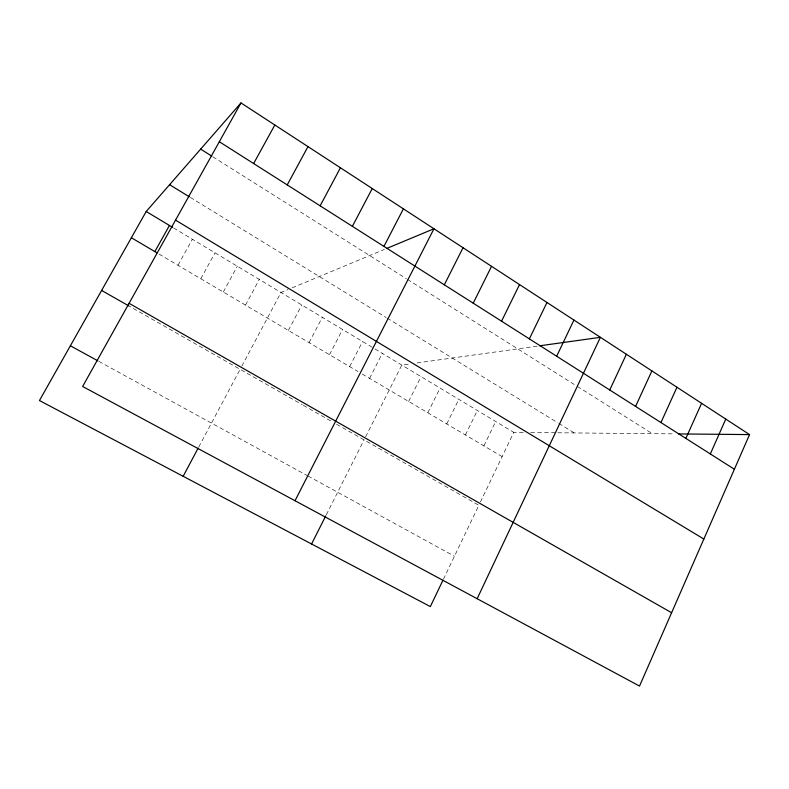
<?xml version="1.0" encoding="UTF-8"?>
<svg xmlns="http://www.w3.org/2000/svg" width="789" height="789" viewBox="0 0 789 789"><rect width="100%" height="100%" fill="white"/><g stroke="black" fill="none" stroke-linecap="round" stroke-linejoin="round"><path stroke-width="0.59" stroke-dasharray="3.94 2.96" d="M443.438 579.225L478.854 505.276L461.338 495.305M480.412 502.011L513.767 432.362L523.797 432.451M483.904 445.874L495.67 421.494M465.431 434.966L477.355 410.487M446.742 423.93L458.823 399.342M427.816 412.755L440.045 388.06M408.643 401.443L421.04 376.639M326.301 514.783L364.064 439.897M365.642 436.761L401.798 365.08L411.039 363.788M369.577 378.375L382.3 353.364M349.665 366.619L362.565 341.499M329.496 354.715L342.564 329.486M309.071 342.653L322.316 317.316M288.37 330.433L301.792 304.988M198.769 446.978L240.112 369.311L128.735 305.876M241.828 366.086L281.012 292.492L288.015 289.583M245.507 305.126L259.305 279.454M223.307 292.019L237.302 266.228M200.8 278.734L215.002 252.835M177.989 265.262L192.388 239.245M292.186 287.837L384.371 249.432M417.065 362.94L537.319 346.134M530.711 432.52L556.62 432.767M557.764 432.776L674.723 433.881M98.911 361.411L307.01 475.451M308.035 476.023L454.444 556.255M241.187 369.913L302.266 404.698M303.301 405.29L332.347 421.839M336.607 424.265L460.312 494.713M159.053 254.088L358.048 371.57M362.24 374.045L502.139 456.644M173.629 227.972L373.996 348.373M375.031 348.994L513.767 432.362M190.336 197.428L386.186 317.533M387.202 318.154L557.793 422.776M558.829 423.417L574.353 432.934M212.843 156.784L406.473 278.773M407.479 279.414L576.335 385.791M577.37 386.442L652.345 433.674"/><path stroke-width="1.18" d="M749.55 434.591L639.524 686.075L82.638 386.472L240.99 102.925L749.55 434.591L678.402 433.92M710.337 453.951L725.781 419.087M685.858 438.388L701.589 403.317M660.945 422.549L676.962 387.251M635.579 406.414L651.901 370.909M609.759 389.993L626.387 354.271M477.148 598.723L600.399 337.327L539.715 345.799M556.659 356.233L573.938 320.068M442.935 580.28L430.34 606.593L39.45 400.546L146.202 211.491L240.99 102.925M529.37 338.875L546.984 302.483M501.567 321.192L519.527 284.573M473.222 303.173L491.537 266.327M311.576 543.986L325.758 515.868M444.335 284.809L463.025 247.726M295.017 500.739L433.95 228.771L386.561 248.515M383.947 246.405L403.406 208.848M352.367 226.325L372.25 188.532M183.156 476.3L198.207 448.024M320.137 205.83L340.444 167.791M287.235 184.912L307.976 146.616M253.634 163.54L274.838 124.997M154.841 251.602L169.457 225.457M70.379 345.779L97.866 360.839M129.08 303.311L671.607 612.737M101.623 290.431L128.735 305.876M131.378 237.745L156.952 252.845M146.202 211.491L172.584 227.34M175.533 220.131L703.847 539.045M169.596 184.695L189.301 196.786M200.662 149.111L211.827 156.153M219.322 141.724L734.391 469.248"/></g></svg>
